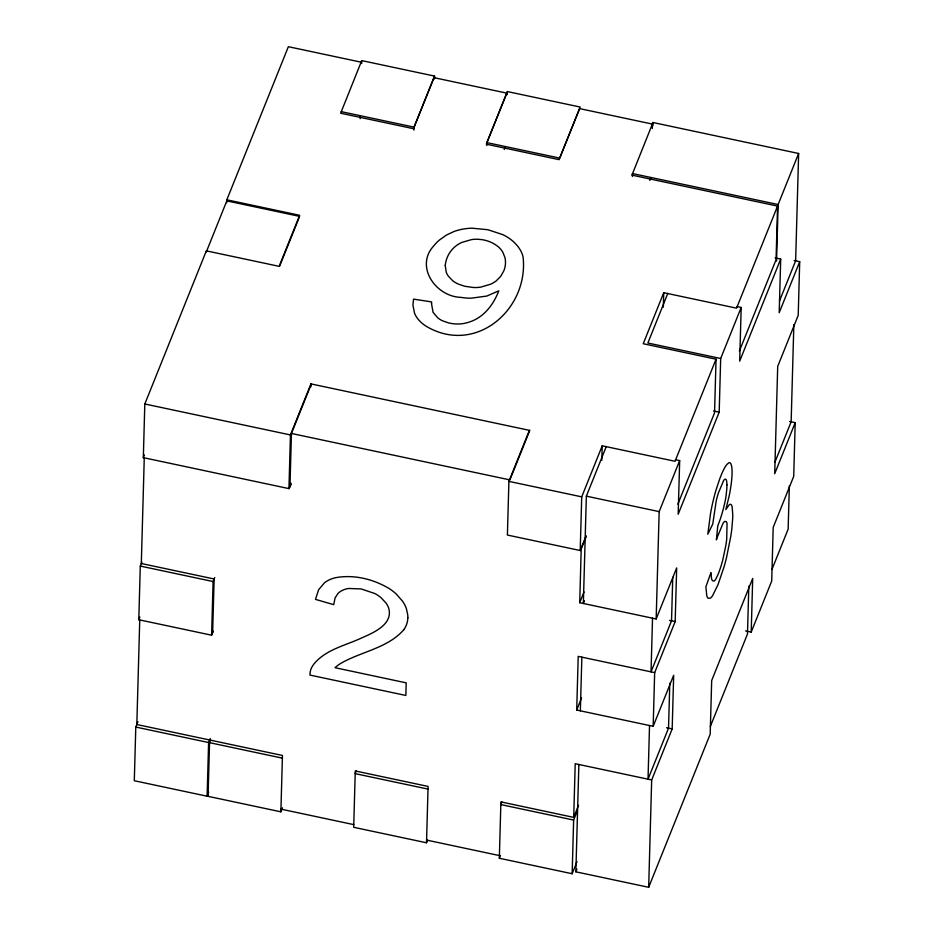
<?xml version="1.0" encoding="UTF-8"?>
<svg xmlns="http://www.w3.org/2000/svg" width="934" height="934" viewBox="0 0 934 934"><rect width="100%" height="100%" fill="white"/><g stroke="black" fill="none" stroke-linecap="round" stroke-linejoin="round"><path stroke-width="1.4" d="M137.952 721.69L135.792 727.061L134.298 780.731L207.114 796.212L208.726 792.184M213.221 631.174L211.609 635.202L138.792 619.732L140.287 566.062L141.91 562.034M291.104 483.24L288.945 488.61L143.322 457.648L144.817 403.99L206.332 250.861L279.149 266.342L299.651 215.299L226.834 199.818L288.361 46.7L361.166 62.181M139.738 620.083L136.819 724.515L282.453 755.466L280.877 811.821L208.06 796.34L209.555 742.67L210.64 739.985M144.268 457.625L141.314 563.506L214.131 578.987L212.637 632.657M207.114 796.212L208.609 742.542L210.232 738.514M211.609 635.202L213.104 581.543L214.727 577.504M226.764 202.725L226.834 199.818M288.945 488.61L290.451 434.94L310.952 383.897L529.403 430.341L508.902 481.372L507.396 535.042L580.212 550.523L586.155 535.742M311.407 383.769L291.443 433.458L289.949 487.128L291.023 484.442M310.87 386.804L310.952 383.897M360.115 118.63L360.197 115.723M361.656 63.512L361.738 60.605L434.555 76.086L434.473 78.993M413.972 130.024L414.054 127.129L434.555 76.086M426.511 842.772L428.087 786.428L355.27 770.947L353.694 827.302L426.511 842.772L427.585 840.086M486.789 145.506L486.871 142.61L507.372 91.567L580.189 107.048L559.676 158.079L486.871 142.61M507.29 94.462L507.372 91.567M577.002 861.638L572.145 873.734L499.328 858.253L500.904 801.897L573.709 817.378L578.566 805.295M580.212 550.523L581.719 496.853L602.22 445.81L675.037 461.291L716.051 359.205L643.234 343.735L663.735 292.692L736.552 308.173L777.567 206.087L631.933 175.137L653.006 122.517L798.64 153.48L795.64 260.808L779.446 301.11M572.145 873.734L573.639 820.064L577.422 810.665M573.709 817.378L575.216 763.708L651.675 779.96L648.675 887.3L575.858 871.819L578.858 764.491M576.71 710.05L578.216 656.38L654.664 672.632L653.17 726.302L576.71 710.05L581.567 697.955M654.664 672.632L675.177 621.589L676.671 567.919L656.17 618.962L579.71 602.71L581.205 549.04L586.062 536.957M580.353 710.821L581.859 657.151M606.318 446.452L586.354 496.152L583.353 603.481L584.427 600.796M601.811 460.322L602.22 445.81M632.411 176.468L632.493 173.561L778.127 204.523L776.551 261.088M652.317 128.448L652.434 124.094L579.617 108.613L559.116 159.656L486.299 144.175L506.8 93.131L433.983 77.662L413.482 128.694L340.665 113.224L361.738 60.605M652.924 125.425L653.006 122.517M649.527 725.52L648.033 779.189L668.534 728.146L669.795 683.186M652.527 618.191L651.033 671.861L671.534 620.818L672.749 577.305M663.327 307.193L663.735 292.692M656.17 618.962L659.171 511.622L679.672 460.59L675.469 459.691M651.675 779.96L672.176 728.929L673.671 675.259L653.17 726.302M679.672 460.59L678.177 514.249L719.18 412.174L720.686 358.504L741.187 307.461L736.984 306.574M716.051 359.205L714.545 412.875L677.851 504.208M741.187 307.461L739.693 361.131L780.696 259.057L775.103 257.866M748.823 586.143L747.48 634.011L710.249 726.687M745.601 630.905L751.205 632.096L752.699 578.426L711.685 680.512L710.19 734.182L648.675 887.3M777.567 206.087L776.061 259.757L739.366 351.091M780.696 259.057L779.201 312.715L799.702 261.683L794.11 260.493M789.358 485.633L788.144 529.146L771.951 569.448M793.853 324.635L791.145 421.818L774.951 462.108M789.604 421.491L795.208 422.682L793.713 476.352L773.2 527.383L771.706 581.053L751.205 632.096M799.702 261.683L798.208 315.342L777.707 366.385L774.706 473.725L795.208 422.682M206.309 251.935L226.81 200.892L299.627 216.373M143.322 457.648L144.396 454.963M279.663 266.073L299.09 217.715M138.792 619.732L139.867 617.047M504.22 149.487L505.329 146.58M280.877 811.821L282.5 807.793M356.274 770.947L355.189 773.632L428.006 789.102M529.858 430.2L509.894 479.901L291.443 433.458M649.854 180.449L650.963 177.53M667.833 293.334L647.869 343.023L720.686 358.504M579.71 602.71L584.03 591.969M501.908 801.897L500.822 804.583L573.639 820.064M499.328 858.253L500.402 855.567M778.127 204.523L798.64 153.48M575.858 871.819L576.932 869.134M403.897 629.621C388.346 647.612 362.929 651.29 342.778 662.253A59.659 40.968 21.9 0 0 335.026 667.693L406.197 682.847L405.846 695.456L309.971 675.084A32.994 22.649 21.9 0 1 312.295 666.397A56.32 38.668 21.9 0 1 313.906 664.039C325.791 649.48 345.44 645.546 361.692 637.922C373.483 632.727 393.658 624.262 388.602 607.847A23.56 16.17 21.9 0 0 386.186 603.259L381.329 597.982A25.51 17.524 21.9 0 0 374.896 593.557L361.143 588.934L348.604 588.478A25.825 17.734 21.9 0 0 344.039 589.658A26.397 18.131 21.9 0 0 341.996 590.568A25.416 17.454 21.9 0 0 337.804 593.685L335.072 597.97L333.73 604.66L315.47 599.383L318.634 589.681L324.658 582.641A38.306 26.304 21.9 0 1 330.262 579.419A40.501 27.81 21.9 0 1 335.236 577.761C353.811 574.2 373.717 579.127 389.712 588.887A40.08 27.53 21.9 0 1 396.238 594.024L402.496 601.122A37.944 26.059 21.9 0 1 406.348 608.513L407.714 614.63A47.249 32.445 21.9 0 1 407.808 617.759M341.237 111.648L414.054 127.129M713.588 410.983L719.18 412.174M586.354 496.152L659.171 511.622M144.817 403.99L290.451 434.94M508.902 481.372L581.719 496.853M669.573 620.398L675.177 621.589M140.287 566.062L213.104 581.543M666.572 727.738L672.176 728.929M135.792 727.061L208.609 742.542M209.555 742.67L282.372 758.151M280.947 809.136L353.764 824.617M426.581 840.086L499.398 855.567M407.866 617.771A45.603 31.312 21.9 0 1 403.873 629.598M431.543 303.819L433.061 312.306L437.777 317.875A23.56 16.602 1.6 0 0 442.564 320.817L448.425 322.849A30.413 21.435 1.6 0 0 451.846 323.549L454.975 323.911A24.891 17.548 1.6 0 0 466.008 323.001A34.465 24.284 1.6 0 0 469.744 321.891C484.022 317.256 493.619 304.379 498.803 290.824L486.742 296.078L471.051 298.191A43.349 30.542 1.6 0 1 460.696 297.351C435.863 296.557 414.638 266.564 433.738 245.887A56.682 39.94 1.6 0 1 439.412 240.05L446.382 235.088L454.181 231.434A42.135 29.69 1.6 0 1 459.843 229.752A43.524 30.67 1.6 0 1 471.985 228.188L487.91 229.729L502.807 234.644A45.357 31.966 1.6 0 1 514.097 242.28L517.062 245.432A46.058 32.456 1.6 0 1 523.075 256.873C528.971 309.247 475.896 355.329 426.616 326.526A37.652 26.526 1.6 0 1 419.226 320.502A37.874 26.689 1.6 0 1 414.544 313.252L412.921 305.079L413.529 299.125L431.625 301.916L431.543 303.819M726.921 484.793L726.921 485.61A31.733 5.674 -78 0 1 726.804 488.786L726.045 496.012A19.147 3.421 -78 0 1 725.158 501.079L723.967 506.356A37.558 6.713 -78 0 1 720.032 519.829L718.071 525.083A18.622 3.327 -78 0 1 717.767 525.819L716.39 539.852A88.006 15.738 -78 0 1 717.172 537.447L723.103 523.157A27.074 4.845 -78 0 1 724.714 521.417L726.243 521.604A26.642 4.763 -78 0 1 727.049 523.635L726.699 539.35A29.199 5.219 -78 0 1 725.66 546.402L722.776 559.898A28.604 5.114 -78 0 1 720.873 566.611L719.215 571.468A35.702 6.386 -78 0 1 717.977 574.62L715.934 578.858A26.012 4.647 -78 0 1 714.183 581.1C710.541 581.94 711.58 574.854 710.937 572.624L705.87 586.856L706.793 595.822A43.7 7.811 -78 0 0 708.182 598.25L710.179 598.215A44.167 7.904 -78 0 0 712.619 595.635L718.013 584.661L724.154 566.518A47.389 8.476 -78 0 0 726.524 557.528L730.75 536.571A42.847 7.67 -78 0 0 731.894 528.2L732.653 518.709A54.289 9.714 -78 0 0 732.758 514.471L732.116 506.707A33.437 5.978 -78 0 0 731.194 504.71L730.96 504.512A32.527 5.814 -78 0 0 729.267 504.699L725.823 509.614L729.162 495.966A31.056 5.557 -78 0 0 730.283 490.093L730.47 488.949A31.733 5.674 -78 0 0 731.929 476.62L732.023 474.822A36.543 6.538 -78 0 0 731.497 465.552L730.925 463.906A35.866 6.421 -78 0 0 729.022 462.68L726.921 464.385A48.381 8.651 -78 0 0 722.11 472.989L721.293 474.892A58.83 10.519 -78 0 0 719.682 478.979L715.853 490.548A41.119 7.355 -78 0 0 713.004 501.476L712.56 503.391A41.014 7.332 -78 0 0 710.611 512.988L707.809 534.201L712.759 524.056L716.203 500.998A23.957 4.285 -78 0 1 718.281 493.257L723.616 480.52A22.544 4.028 -78 0 1 724.924 479.259L725.146 479.189A24.249 4.343 -78 0 1 725.776 479.305L726.115 479.667A21.459 3.841 -78 0 1 726.71 481.535L726.921 484.793M445.249 265.431L446.219 272.156A27.985 19.719 1.6 0 0 448.402 276.207L452.523 280.574A26.152 18.423 1.6 0 0 457.94 283.924L464.642 286.248L473.561 287.52A27.425 19.322 1.6 0 0 480.753 287.112L490.397 284.298A29.047 20.466 1.6 0 0 496.223 280.877L500.717 276.359L503.858 270.755A43.781 30.857 1.6 0 0 504.967 257.586L502.761 252.098A29.024 20.455 1.6 0 0 497.6 246.237L494.576 244.148A28.102 19.801 1.6 0 0 482.68 239.758L478.477 239.291A24.658 17.372 1.6 0 0 471.588 239.583L462.132 242.315A29.69 20.922 1.6 0 0 458.349 244.276C450.994 248.748 446.02 256.885 445.249 265.431"/></g></svg>
